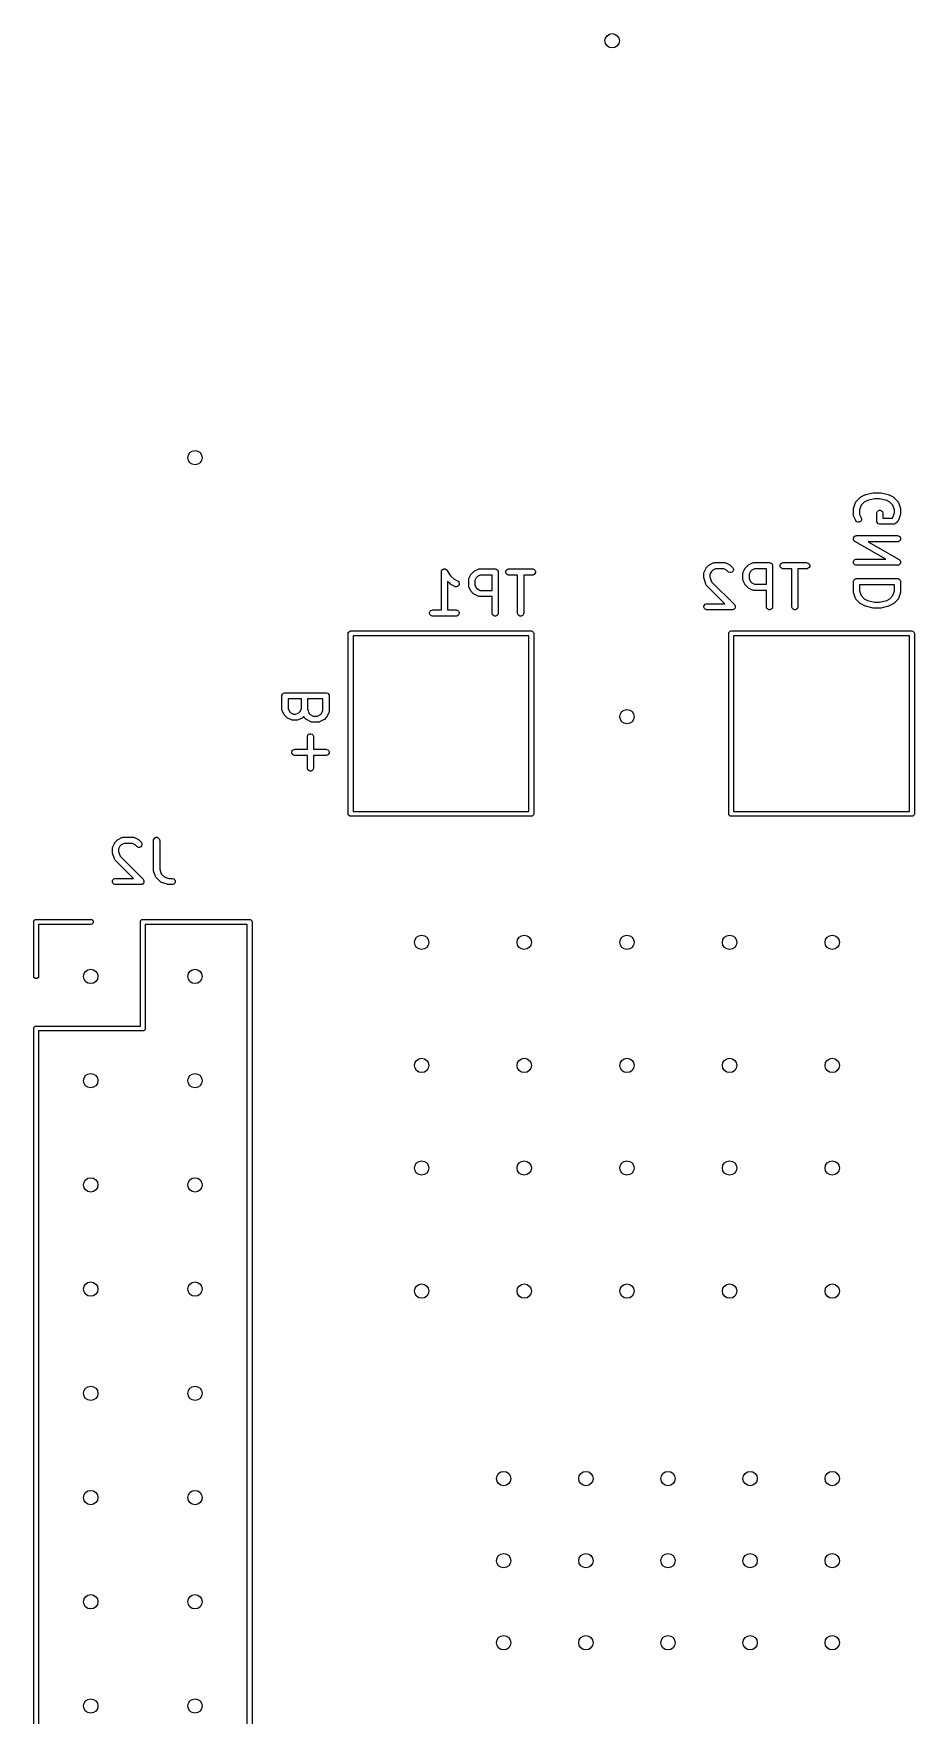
# Model space of a CAD drawing. Extents: x -0.97 to -0.09, y 0.08 to 3.3.
# Drawn here: x -0.935 to -0.091, y 1.682 to 3.295 of the extents above; entities that cross this region are included whole.
import ezdxf

# ---------------------------------------------------------------- set-up
doc = ezdxf.new("R2010")
doc.units = 0
doc.header["$MEASUREMENT"] = 0
doc.layers.add('BLACK', color=7, linetype='CONTINUOUS')

msp = doc.modelspace()

# ---------------------------------------------------------------- linework, layer by layer
at = {"layer": 'BLACK', "linetype": 'CONTINUOUS'}
for p, q in [((-0.1488, 2.8398), (-0.1469, 2.8454)), ((-0.1469, 2.8454), (-0.1467, 2.8459)), ((-0.1467, 2.8459), (-0.1466, 2.846)), ((-0.1466, 2.8461), (-0.1462, 2.8466)), ((-0.1466, 2.846), (-0.1466, 2.8461)), ((-0.1462, 2.8466), (-0.1425, 2.8503)), ((-0.1416, 2.8429), (-0.1431, 2.8384)), ((-0.1425, 2.8503), (-0.1422, 2.8505)), ((-0.1422, 2.8505), (-0.1421, 2.8506)), ((-0.1422, 2.8505), (-0.1422, 2.8505)), ((-0.1421, 2.8506), (-0.142, 2.8507)), ((-0.142, 2.8507), (-0.1417, 2.8509)), ((-0.142, 2.8507), (-0.142, 2.8507)), ((-0.1417, 2.8509), (-0.138, 2.8527)), ((-0.1386, 2.8458), (-0.1416, 2.8429)), ((-0.1356, 2.8473), (-0.1386, 2.8458)), ((-0.138, 2.8527), (-0.1379, 2.8527)), ((-0.1379, 2.8527), (-0.1379, 2.8528)), ((-0.1379, 2.8528), (-0.1377, 2.8528)), ((-0.1377, 2.8528), (-0.1374, 2.8529)), ((-0.1374, 2.8529), (-0.1373, 2.853)), ((-0.1374, 2.8529), (-0.1374, 2.8529)), ((-0.1373, 2.853), (-0.1299, 2.8548)), ((-0.1288, 2.849), (-0.1356, 2.8473)), ((-0.1299, 2.8548), (-0.1298, 2.8548)), ((-0.1298, 2.8548), (-0.1297, 2.8549)), ((-0.1297, 2.8549), (-0.1295, 2.8549)), ((-0.1295, 2.8549), (-0.1293, 2.8549)), ((-0.1293, 2.8549), (-0.1292, 2.8549)), ((-0.1292, 2.8549), (-0.1291, 2.8549)), ((-0.1291, 2.8549), (-0.1235, 2.8549)), ((-0.1239, 2.849), (-0.1288, 2.849)), ((-0.117, 2.8473), (-0.1239, 2.849)), ((-0.1235, 2.8549), (-0.1234, 2.8549)), ((-0.1234, 2.8549), (-0.1234, 2.8549)), ((-0.1234, 2.8549), (-0.1232, 2.8549)), ((-0.1232, 2.8549), (-0.1229, 2.8549)), ((-0.1229, 2.8549), (-0.1229, 2.8548)), ((-0.1229, 2.8548), (-0.1228, 2.8548)), ((-0.1228, 2.8548), (-0.1153, 2.853)), ((-0.114, 2.8458), (-0.117, 2.8473)), ((-0.1153, 2.853), (-0.1153, 2.8529)), ((-0.1153, 2.8529), (-0.1152, 2.8529)), ((-0.1152, 2.8529), (-0.115, 2.8528)), ((-0.115, 2.8528), (-0.1147, 2.8528)), ((-0.1147, 2.8528), (-0.1147, 2.8527)), ((-0.1147, 2.8527), (-0.1147, 2.8527)), ((-0.1147, 2.8527), (-0.1109, 2.8509)), ((-0.1111, 2.8429), (-0.114, 2.8458)), ((-0.1096, 2.8384), (-0.1111, 2.8429)), ((-0.1109, 2.8509), (-0.1107, 2.8507)), ((-0.1107, 2.8507), (-0.1106, 2.8507)), ((-0.1106, 2.8507), (-0.1105, 2.8506)), ((-0.1105, 2.8506), (-0.1105, 2.8505)), ((-0.1105, 2.8505), (-0.1104, 2.8505)), ((-0.1104, 2.8505), (-0.1102, 2.8503)), ((-0.1102, 2.8503), (-0.1064, 2.8466)), ((-0.1064, 2.8466), (-0.1061, 2.8461)), ((-0.1061, 2.8461), (-0.106, 2.846)), ((-0.106, 2.846), (-0.1059, 2.8459)), ((-0.1059, 2.8459), (-0.1057, 2.8454)), ((-0.1057, 2.8454), (-0.1038, 2.8398)), ((-0.149, 2.8388), (-0.1489, 2.8391)), ((-0.149, 2.8332), (-0.149, 2.8388)), ((-0.1489, 2.8326), (-0.149, 2.8332)), ((-0.1489, 2.8395), (-0.1488, 2.8398)), ((-0.1489, 2.8394), (-0.1489, 2.8395)), ((-0.1489, 2.8393), (-0.1489, 2.8394)), ((-0.1489, 2.8392), (-0.1489, 2.8393)), ((-0.1489, 2.8391), (-0.1489, 2.8392)), ((-0.1489, 2.8325), (-0.1489, 2.8326)), ((-0.1489, 2.8324), (-0.1489, 2.8325)), ((-0.1486, 2.8319), (-0.1489, 2.8324)), ((-0.1468, 2.8281), (-0.1486, 2.8319)), ((-0.1465, 2.8277), (-0.1468, 2.8281)), ((-0.1456, 2.8269), (-0.1465, 2.8277)), ((-0.1445, 2.8265), (-0.1456, 2.8269)), ((-0.1434, 2.8266), (-0.1445, 2.8265)), ((-0.1423, 2.8271), (-0.1434, 2.8266)), ((-0.1431, 2.8384), (-0.1431, 2.8339)), ((-0.1431, 2.8339), (-0.1415, 2.8308)), ((-0.1416, 2.828), (-0.1423, 2.8271)), ((-0.1412, 2.8291), (-0.1416, 2.828)), ((-0.1415, 2.8308), (-0.1413, 2.8302)), ((-0.1413, 2.8302), (-0.1412, 2.8291)), ((-0.1265, 2.8351), (-0.1264, 2.8357)), ((-0.1265, 2.8276), (-0.1265, 2.8351)), ((-0.1264, 2.827), (-0.1265, 2.8276)), ((-0.1264, 2.8357), (-0.126, 2.8367)), ((-0.126, 2.8259), (-0.1264, 2.827)), ((-0.1264, 2.827), (-0.1264, 2.827)), ((-0.126, 2.8367), (-0.1252, 2.8375)), ((-0.1252, 2.8251), (-0.126, 2.8259)), ((-0.1252, 2.8375), (-0.1241, 2.838)), ((-0.1241, 2.8247), (-0.1252, 2.8251)), ((-0.1241, 2.838), (-0.1229, 2.838)), ((-0.1235, 2.8246), (-0.1241, 2.8247)), ((-0.1104, 2.8246), (-0.1235, 2.8246)), ((-0.1229, 2.838), (-0.1219, 2.8375)), ((-0.1219, 2.8375), (-0.1211, 2.8367)), ((-0.1211, 2.8367), (-0.1206, 2.8357)), ((-0.1206, 2.8357), (-0.1206, 2.8351)), ((-0.1206, 2.8351), (-0.1206, 2.8305)), ((-0.1206, 2.8305), (-0.1116, 2.8305)), ((-0.1116, 2.8305), (-0.1111, 2.8311)), ((-0.1111, 2.8311), (-0.1096, 2.8356)), ((-0.1098, 2.8247), (-0.1104, 2.8246)), ((-0.1094, 2.8249), (-0.1098, 2.8247)), ((-0.1096, 2.8356), (-0.1096, 2.8384)), ((-0.1087, 2.8251), (-0.1094, 2.8249)), ((-0.1083, 2.8255), (-0.1087, 2.8251)), ((-0.1064, 2.8274), (-0.1083, 2.8255)), ((-0.1061, 2.8278), (-0.1064, 2.8274)), ((-0.106, 2.8279), (-0.1061, 2.8278)), ((-0.1059, 2.828), (-0.106, 2.8279)), ((-0.1057, 2.8285), (-0.1059, 2.828)), ((-0.1038, 2.8342), (-0.1057, 2.8285)), ((-0.1038, 2.8398), (-0.1038, 2.8395)), ((-0.1038, 2.8395), (-0.1037, 2.8394)), ((-0.1037, 2.8345), (-0.1038, 2.8344)), ((-0.1038, 2.8344), (-0.1038, 2.8342)), ((-0.1037, 2.8394), (-0.1037, 2.8393)), ((-0.1037, 2.8393), (-0.1037, 2.8392)), ((-0.1037, 2.8392), (-0.1037, 2.8391)), ((-0.1037, 2.8391), (-0.1037, 2.8388)), ((-0.1037, 2.8388), (-0.1037, 2.8351)), ((-0.1037, 2.8351), (-0.1037, 2.8348)), ((-0.1037, 2.8348), (-0.1037, 2.8347)), ((-0.1037, 2.8347), (-0.1037, 2.8346)), ((-0.1037, 2.8346), (-0.1037, 2.8345)), ((-0.149, 2.8105), (-0.1489, 2.8109)), ((-0.1489, 2.8103), (-0.149, 2.8105)), ((-0.1489, 2.8113), (-0.1488, 2.8115)), ((-0.1489, 2.8109), (-0.1489, 2.8113)), ((-0.1489, 2.8101), (-0.1489, 2.8103)), ((-0.1488, 2.8098), (-0.1489, 2.8101)), ((-0.1488, 2.8117), (-0.1486, 2.812)), ((-0.1488, 2.8115), (-0.1488, 2.8117)), ((-0.1486, 2.8094), (-0.1488, 2.8098)), ((-0.1486, 2.812), (-0.1485, 2.8124)), ((-0.1485, 2.8093), (-0.1486, 2.8094)), ((-0.1485, 2.8124), (-0.1483, 2.8125)), ((-0.1485, 2.8091), (-0.1485, 2.8093)), ((-0.1482, 2.8088), (-0.1485, 2.8091)), ((-0.1483, 2.8125), (-0.1482, 2.8127)), ((-0.1482, 2.8127), (-0.1479, 2.8129)), ((-0.1479, 2.8085), (-0.1482, 2.8088)), ((-0.1479, 2.8129), (-0.1476, 2.8132)), ((-0.1477, 2.8083), (-0.1479, 2.8085)), ((-0.1476, 2.8083), (-0.1477, 2.8083)), ((-0.1476, 2.8132), (-0.1475, 2.8132)), ((-0.1476, 2.8082), (-0.1476, 2.8083)), ((-0.1475, 2.8082), (-0.1476, 2.8082)), ((-0.1475, 2.8132), (-0.1473, 2.8134)), ((-0.1178, 2.7912), (-0.1475, 2.8082)), ((-0.1473, 2.8134), (-0.1469, 2.8135)), ((-0.1469, 2.8135), (-0.1466, 2.8136)), ((-0.1466, 2.8136), (-0.1463, 2.8136)), ((-0.1463, 2.8136), (-0.1462, 2.8137)), ((-0.1462, 2.8137), (-0.1462, 2.8137)), ((-0.1462, 2.8137), (-0.146, 2.8137)), ((-0.146, 2.8137), (-0.1066, 2.8137)), ((-0.1066, 2.8137), (-0.1061, 2.8136)), ((-0.1061, 2.8078), (-0.1066, 2.8078)), ((-0.1061, 2.8136), (-0.105, 2.8132)), ((-0.105, 2.8083), (-0.1061, 2.8078)), ((-0.105, 2.8132), (-0.1042, 2.8124)), ((-0.1042, 2.8091), (-0.105, 2.8083)), ((-0.1042, 2.8124), (-0.1037, 2.8113)), ((-0.1037, 2.8101), (-0.1042, 2.8091)), ((-0.1037, 2.8113), (-0.1037, 2.8101)), ((-0.1066, 2.8078), (-0.1349, 2.8078)), ((-0.1349, 2.8078), (-0.1052, 2.7908)), ((-0.5441, 2.7794), (-0.544, 2.7797)), ((-0.5441, 2.7788), (-0.5441, 2.7794)), ((-0.5441, 2.7424), (-0.5441, 2.7788)), ((-0.5441, 2.7788), (-0.5441, 2.7788)), ((-0.5441, 2.7788), (-0.5441, 2.7788)), ((-0.5441, 2.7788), (-0.5441, 2.7788)), ((-0.544, 2.7797), (-0.5439, 2.7799)), ((-0.5439, 2.7799), (-0.5438, 2.7802)), ((-0.5438, 2.7802), (-0.5437, 2.7804)), ((-0.5437, 2.7804), (-0.5434, 2.7807)), ((-0.5434, 2.7807), (-0.5433, 2.7809)), ((-0.5433, 2.7809), (-0.543, 2.7811)), ((-0.543, 2.7811), (-0.5428, 2.7813)), ((-0.5428, 2.7813), (-0.5426, 2.7814)), ((-0.5426, 2.7814), (-0.5423, 2.7815)), ((-0.5423, 2.7815), (-0.542, 2.7816)), ((-0.542, 2.7816), (-0.5418, 2.7817)), ((-0.5418, 2.7817), (-0.5415, 2.7817)), ((-0.5415, 2.7817), (-0.5412, 2.7818)), ((-0.5412, 2.7818), (-0.5409, 2.7817)), ((-0.5409, 2.7817), (-0.5406, 2.7817)), ((-0.5406, 2.7817), (-0.5403, 2.7816)), ((-0.5403, 2.7816), (-0.5401, 2.7815)), ((-0.5401, 2.7815), (-0.5398, 2.7814)), ((-0.5398, 2.7814), (-0.5396, 2.7813)), ((-0.5396, 2.7813), (-0.5393, 2.7811)), ((-0.5393, 2.7811), (-0.5391, 2.7809)), ((-0.5391, 2.7809), (-0.5387, 2.7805)), ((-0.5387, 2.7805), (-0.5387, 2.7804)), ((-0.5387, 2.7804), (-0.5387, 2.7804)), ((-0.5387, 2.7804), (-0.5387, 2.7804)), ((-0.5387, 2.7804), (-0.5352, 2.7751)), ((-0.5176, 2.7726), (-0.5157, 2.7764)), ((-0.5157, 2.7764), (-0.5156, 2.7766)), ((-0.5156, 2.7766), (-0.5155, 2.7767)), ((-0.5155, 2.7768), (-0.5154, 2.7769)), ((-0.5155, 2.7767), (-0.5155, 2.7768)), ((-0.5154, 2.7769), (-0.5153, 2.7769)), ((-0.5153, 2.7769), (-0.5152, 2.7771)), ((-0.5152, 2.7771), (-0.5133, 2.779)), ((-0.5133, 2.779), (-0.5131, 2.7792)), ((-0.5131, 2.7792), (-0.513, 2.7793)), ((-0.513, 2.7793), (-0.5129, 2.7793)), ((-0.5129, 2.7793), (-0.5128, 2.7794)), ((-0.5128, 2.7794), (-0.5125, 2.7796)), ((-0.5128, 2.7794), (-0.5128, 2.7794)), ((-0.5125, 2.7796), (-0.5088, 2.7815)), ((-0.5068, 2.7759), (-0.5094, 2.7745)), ((-0.5088, 2.7815), (-0.5082, 2.7817)), ((-0.5082, 2.7817), (-0.5081, 2.7817)), ((-0.5081, 2.7817), (-0.508, 2.7817)), ((-0.508, 2.7817), (-0.5074, 2.7818)), ((-0.5074, 2.7818), (-0.4925, 2.7818)), ((-0.4954, 2.7759), (-0.5068, 2.7759)), ((-0.4954, 2.7611), (-0.4954, 2.7759)), ((-0.4925, 2.7818), (-0.4919, 2.7817)), ((-0.4919, 2.7817), (-0.4908, 2.7813)), ((-0.4908, 2.7813), (-0.49, 2.7804)), ((-0.49, 2.7804), (-0.4896, 2.7794)), ((-0.4896, 2.7794), (-0.4895, 2.7788)), ((-0.4895, 2.7788), (-0.4895, 2.7394)), ((-0.4822, 2.7794), (-0.4818, 2.7804)), ((-0.4822, 2.7782), (-0.4822, 2.7794)), ((-0.4818, 2.7772), (-0.4822, 2.7782)), ((-0.4818, 2.7804), (-0.481, 2.7813)), ((-0.481, 2.7764), (-0.4818, 2.7772)), ((-0.481, 2.7813), (-0.4799, 2.7817)), ((-0.4799, 2.7759), (-0.481, 2.7764)), ((-0.4799, 2.7817), (-0.4793, 2.7818)), ((-0.4793, 2.7759), (-0.4799, 2.7759)), ((-0.4793, 2.7818), (-0.4568, 2.7818)), ((-0.471, 2.7759), (-0.4793, 2.7759)), ((-0.471, 2.7394), (-0.471, 2.7759)), ((-0.4568, 2.7759), (-0.4651, 2.7759)), ((-0.4651, 2.7759), (-0.4651, 2.7394)), ((-0.4568, 2.7818), (-0.4563, 2.7817)), ((-0.4563, 2.7759), (-0.4568, 2.7759)), ((-0.4563, 2.7817), (-0.4552, 2.7813)), ((-0.4552, 2.7764), (-0.4563, 2.7759)), ((-0.4552, 2.7813), (-0.4544, 2.7804)), ((-0.4544, 2.7772), (-0.4552, 2.7764)), ((-0.4544, 2.7804), (-0.4539, 2.7794)), ((-0.4539, 2.7782), (-0.4544, 2.7772)), ((-0.4539, 2.7794), (-0.4539, 2.7782)), ((-0.2924, 2.7773), (-0.2923, 2.7779)), ((-0.2924, 2.7736), (-0.2924, 2.7773)), ((-0.2923, 2.7781), (-0.2921, 2.7786)), ((-0.2923, 2.778), (-0.2923, 2.7781)), ((-0.2923, 2.7779), (-0.2923, 2.778)), ((-0.2921, 2.7786), (-0.2902, 2.7824)), ((-0.2902, 2.7824), (-0.2901, 2.7826)), ((-0.2901, 2.7826), (-0.29, 2.7827)), ((-0.29, 2.7828), (-0.2899, 2.7829)), ((-0.29, 2.7827), (-0.29, 2.7828)), ((-0.2899, 2.7829), (-0.2898, 2.7829)), ((-0.2898, 2.7829), (-0.2897, 2.7831)), ((-0.2897, 2.7831), (-0.2878, 2.785)), ((-0.2878, 2.785), (-0.2876, 2.7852)), ((-0.2876, 2.7852), (-0.2875, 2.7853)), ((-0.2875, 2.7853), (-0.2874, 2.7853)), ((-0.2874, 2.7853), (-0.2873, 2.7854)), ((-0.2873, 2.7854), (-0.287, 2.7856)), ((-0.2873, 2.7854), (-0.2873, 2.7854)), ((-0.287, 2.7856), (-0.2833, 2.7875)), ((-0.2851, 2.7793), (-0.2865, 2.7766)), ((-0.2865, 2.7766), (-0.2865, 2.774)), ((-0.2839, 2.7805), (-0.2851, 2.7793)), ((-0.2812, 2.7819), (-0.2839, 2.7805)), ((-0.2833, 2.7875), (-0.2827, 2.7877)), ((-0.2827, 2.7877), (-0.2826, 2.7877)), ((-0.2826, 2.7877), (-0.2825, 2.7877)), ((-0.2825, 2.7877), (-0.2819, 2.7878)), ((-0.2819, 2.7878), (-0.2726, 2.7878)), ((-0.2733, 2.7819), (-0.2812, 2.7819)), ((-0.2706, 2.7805), (-0.2733, 2.7819)), ((-0.2726, 2.7878), (-0.272, 2.7877)), ((-0.272, 2.7877), (-0.2719, 2.7877)), ((-0.2719, 2.7877), (-0.2718, 2.7877)), ((-0.2718, 2.7877), (-0.2713, 2.7875)), ((-0.2713, 2.7875), (-0.2675, 2.7856)), ((-0.269, 2.779), (-0.2706, 2.7805)), ((-0.2686, 2.7786), (-0.269, 2.779)), ((-0.2675, 2.7782), (-0.2686, 2.7786)), ((-0.2675, 2.7856), (-0.2673, 2.7854)), ((-0.2664, 2.7782), (-0.2675, 2.7782)), ((-0.2673, 2.7854), (-0.2672, 2.7854)), ((-0.2672, 2.7854), (-0.2671, 2.7853)), ((-0.2671, 2.7853), (-0.267, 2.7853)), ((-0.267, 2.7853), (-0.267, 2.7852)), ((-0.267, 2.7852), (-0.2667, 2.785)), ((-0.2667, 2.785), (-0.2649, 2.7831)), ((-0.2653, 2.7786), (-0.2664, 2.7782)), ((-0.2645, 2.7794), (-0.2653, 2.7786)), ((-0.2649, 2.7831), (-0.2645, 2.7827)), ((-0.2645, 2.7827), (-0.2641, 2.7816)), ((-0.2641, 2.7805), (-0.2645, 2.7794)), ((-0.2641, 2.7816), (-0.2641, 2.7805)), ((-0.2549, 2.7773), (-0.2548, 2.7779)), ((-0.2549, 2.7717), (-0.2549, 2.7773)), ((-0.2548, 2.7781), (-0.2546, 2.7786)), ((-0.2548, 2.778), (-0.2548, 2.7781)), ((-0.2548, 2.7779), (-0.2548, 2.778)), ((-0.2546, 2.7786), (-0.2527, 2.7824)), ((-0.2527, 2.7824), (-0.2526, 2.7826)), ((-0.2526, 2.7826), (-0.2525, 2.7827)), ((-0.2525, 2.7828), (-0.2524, 2.7829)), ((-0.2525, 2.7827), (-0.2525, 2.7828)), ((-0.2524, 2.7829), (-0.2523, 2.7829)), ((-0.2523, 2.7829), (-0.2522, 2.7831)), ((-0.2522, 2.7831), (-0.2503, 2.785)), ((-0.2503, 2.785), (-0.2501, 2.7852)), ((-0.2501, 2.7852), (-0.25, 2.7853)), ((-0.25, 2.7853), (-0.2499, 2.7853)), ((-0.2499, 2.7853), (-0.2498, 2.7854)), ((-0.2498, 2.7854), (-0.2495, 2.7856)), ((-0.2498, 2.7854), (-0.2498, 2.7854)), ((-0.2495, 2.7856), (-0.2458, 2.7875)), ((-0.2476, 2.7793), (-0.249, 2.7766)), ((-0.249, 2.7766), (-0.249, 2.7724)), ((-0.2464, 2.7805), (-0.2476, 2.7793)), ((-0.2438, 2.7819), (-0.2464, 2.7805)), ((-0.2458, 2.7875), (-0.2452, 2.7877)), ((-0.2452, 2.7877), (-0.2451, 2.7877)), ((-0.2451, 2.7877), (-0.245, 2.7877)), ((-0.245, 2.7877), (-0.2444, 2.7878)), ((-0.2444, 2.7878), (-0.2295, 2.7878)), ((-0.2324, 2.7819), (-0.2438, 2.7819)), ((-0.2324, 2.7671), (-0.2324, 2.7819)), ((-0.2295, 2.7878), (-0.2289, 2.7877)), ((-0.2289, 2.7877), (-0.2278, 2.7873)), ((-0.2278, 2.7873), (-0.227, 2.7865)), ((-0.227, 2.7865), (-0.2266, 2.7854)), ((-0.2266, 2.7854), (-0.2265, 2.7848)), ((-0.2265, 2.7848), (-0.2265, 2.7454)), ((-0.2192, 2.7854), (-0.2188, 2.7865)), ((-0.2192, 2.7842), (-0.2192, 2.7854)), ((-0.2188, 2.7832), (-0.2192, 2.7842)), ((-0.2188, 2.7865), (-0.218, 2.7873)), ((-0.218, 2.7824), (-0.2188, 2.7832)), ((-0.218, 2.7873), (-0.2169, 2.7877)), ((-0.2169, 2.7819), (-0.218, 2.7824)), ((-0.2169, 2.7877), (-0.2163, 2.7878)), ((-0.2163, 2.7819), (-0.2169, 2.7819)), ((-0.2163, 2.7878), (-0.1938, 2.7878)), ((-0.208, 2.7819), (-0.2163, 2.7819)), ((-0.208, 2.7454), (-0.208, 2.7819)), ((-0.1938, 2.7819), (-0.2021, 2.7819)), ((-0.2021, 2.7819), (-0.2021, 2.7454)), ((-0.1938, 2.7878), (-0.1933, 2.7877)), ((-0.1933, 2.7819), (-0.1938, 2.7819)), ((-0.1933, 2.7877), (-0.1922, 2.7873)), ((-0.1922, 2.7824), (-0.1933, 2.7819)), ((-0.1922, 2.7873), (-0.1914, 2.7865)), ((-0.1914, 2.7832), (-0.1922, 2.7824)), ((-0.1914, 2.7865), (-0.1909, 2.7854)), ((-0.1909, 2.7842), (-0.1914, 2.7832)), ((-0.1909, 2.7854), (-0.1909, 2.7842)), ((-0.1489, 2.7888), (-0.1485, 2.7899)), ((-0.1489, 2.7876), (-0.1489, 2.7888)), ((-0.1485, 2.7866), (-0.1489, 2.7876)), ((-0.1485, 2.7899), (-0.1476, 2.7907)), ((-0.1476, 2.7858), (-0.1485, 2.7866)), ((-0.1476, 2.7907), (-0.1466, 2.7911)), ((-0.1466, 2.7853), (-0.1476, 2.7858)), ((-0.1466, 2.7911), (-0.146, 2.7912)), ((-0.146, 2.7853), (-0.1466, 2.7853)), ((-0.146, 2.7912), (-0.1178, 2.7912)), ((-0.1066, 2.7853), (-0.146, 2.7853)), ((-0.1065, 2.7853), (-0.1066, 2.7853)), ((-0.1064, 2.7853), (-0.1065, 2.7853)), ((-0.1061, 2.7853), (-0.1064, 2.7853)), ((-0.1064, 2.7853), (-0.1064, 2.7853)), ((-0.1057, 2.7855), (-0.1061, 2.7853)), ((-0.1053, 2.7856), (-0.1057, 2.7855)), ((-0.1052, 2.7857), (-0.1053, 2.7856)), ((-0.1052, 2.7908), (-0.1051, 2.7907)), ((-0.105, 2.7858), (-0.1052, 2.7857)), ((-0.1051, 2.7907), (-0.105, 2.7907)), ((-0.105, 2.7907), (-0.1049, 2.7906)), ((-0.1047, 2.786), (-0.105, 2.7858)), ((-0.1049, 2.7906), (-0.1047, 2.7904)), ((-0.1047, 2.7904), (-0.1045, 2.7901)), ((-0.1044, 2.7863), (-0.1047, 2.786)), ((-0.1045, 2.7901), (-0.1042, 2.7899)), ((-0.1043, 2.7864), (-0.1044, 2.7863)), ((-0.1042, 2.7866), (-0.1043, 2.7864)), ((-0.1042, 2.7899), (-0.1041, 2.7897)), ((-0.104, 2.7869), (-0.1042, 2.7866)), ((-0.1041, 2.7897), (-0.104, 2.7895)), ((-0.104, 2.7895), (-0.1039, 2.7892)), ((-0.1038, 2.7873), (-0.104, 2.7869)), ((-0.1039, 2.7892), (-0.1037, 2.7888)), ((-0.1037, 2.7876), (-0.1038, 2.7875)), ((-0.1038, 2.7875), (-0.1038, 2.7873)), ((-0.1037, 2.7888), (-0.1037, 2.7886)), ((-0.1037, 2.7886), (-0.1037, 2.7884)), ((-0.1037, 2.7884), (-0.1037, 2.788)), ((-0.1037, 2.788), (-0.1037, 2.7876)), ((-0.5358, 2.7673), (-0.5382, 2.7698)), ((-0.5382, 2.7698), (-0.5382, 2.7424)), ((-0.5356, 2.7672), (-0.5358, 2.7673)), ((-0.5355, 2.7671), (-0.5356, 2.7672)), ((-0.5354, 2.767), (-0.5355, 2.7671)), ((-0.5353, 2.767), (-0.5354, 2.767)), ((-0.535, 2.7668), (-0.5353, 2.767)), ((-0.5353, 2.767), (-0.5353, 2.767)), ((-0.5352, 2.7751), (-0.5319, 2.7719)), ((-0.5313, 2.7649), (-0.535, 2.7668)), ((-0.5319, 2.7719), (-0.5286, 2.7702)), ((-0.5307, 2.7647), (-0.5313, 2.7649)), ((-0.5296, 2.7646), (-0.5307, 2.7647)), ((-0.5285, 2.765), (-0.5296, 2.7646)), ((-0.5286, 2.7702), (-0.5281, 2.7699)), ((-0.5276, 2.7658), (-0.5285, 2.765)), ((-0.5281, 2.7699), (-0.5274, 2.769)), ((-0.5271, 2.7668), (-0.5276, 2.7658)), ((-0.5274, 2.769), (-0.527, 2.7679)), ((-0.527, 2.7679), (-0.5271, 2.7668)), ((-0.5179, 2.7713), (-0.5178, 2.7719)), ((-0.5179, 2.7657), (-0.5179, 2.7713)), ((-0.5178, 2.7651), (-0.5179, 2.7657)), ((-0.5178, 2.7721), (-0.5176, 2.7726)), ((-0.5178, 2.772), (-0.5178, 2.7721)), ((-0.5178, 2.7719), (-0.5178, 2.772)), ((-0.5178, 2.765), (-0.5178, 2.7651)), ((-0.5178, 2.7649), (-0.5178, 2.765)), ((-0.5176, 2.7644), (-0.5178, 2.7649)), ((-0.5157, 2.7606), (-0.5176, 2.7644)), ((-0.5156, 2.7604), (-0.5157, 2.7606)), ((-0.5155, 2.7603), (-0.5156, 2.7604)), ((-0.5155, 2.7602), (-0.5155, 2.7603)), ((-0.5154, 2.7601), (-0.5155, 2.7602)), ((-0.5153, 2.7601), (-0.5154, 2.7601)), ((-0.5152, 2.7598), (-0.5153, 2.7601)), ((-0.5133, 2.758), (-0.5152, 2.7598)), ((-0.5106, 2.7733), (-0.512, 2.7706)), ((-0.512, 2.7706), (-0.512, 2.7664)), ((-0.512, 2.7664), (-0.5106, 2.7637)), ((-0.5094, 2.7745), (-0.5106, 2.7733)), ((-0.5106, 2.7637), (-0.5094, 2.7625)), ((-0.5094, 2.7625), (-0.5068, 2.7611)), ((-0.5068, 2.7611), (-0.4954, 2.7611)), ((-0.2924, 2.7733), (-0.2924, 2.7736)), ((-0.2924, 2.7732), (-0.2924, 2.7733)), ((-0.2923, 2.7731), (-0.2924, 2.7732)), ((-0.2923, 2.773), (-0.2923, 2.7731)), ((-0.2923, 2.7729), (-0.2923, 2.773)), ((-0.2922, 2.7726), (-0.2923, 2.7729)), ((-0.2904, 2.767), (-0.2922, 2.7726)), ((-0.2901, 2.7665), (-0.2904, 2.767)), ((-0.2901, 2.7664), (-0.2901, 2.7665)), ((-0.29, 2.7663), (-0.2901, 2.7664)), ((-0.2897, 2.7658), (-0.29, 2.7663)), ((-0.2722, 2.7484), (-0.2897, 2.7658)), ((-0.2865, 2.774), (-0.285, 2.7695)), ((-0.285, 2.7695), (-0.263, 2.7475)), ((-0.2548, 2.7711), (-0.2549, 2.7717)), ((-0.2548, 2.771), (-0.2548, 2.7711)), ((-0.2548, 2.7709), (-0.2548, 2.771)), ((-0.2546, 2.7704), (-0.2548, 2.7709)), ((-0.2527, 2.7666), (-0.2546, 2.7704)), ((-0.2526, 2.7664), (-0.2527, 2.7666)), ((-0.2525, 2.7663), (-0.2526, 2.7664)), ((-0.2525, 2.7662), (-0.2525, 2.7663)), ((-0.2524, 2.7661), (-0.2525, 2.7662)), ((-0.2523, 2.7661), (-0.2524, 2.7661)), ((-0.2522, 2.7658), (-0.2523, 2.7661)), ((-0.2503, 2.764), (-0.2522, 2.7658)), ((-0.2501, 2.7638), (-0.2503, 2.764)), ((-0.25, 2.7637), (-0.2501, 2.7638)), ((-0.2499, 2.7637), (-0.25, 2.7637)), ((-0.2498, 2.7636), (-0.2499, 2.7637)), ((-0.2495, 2.7634), (-0.2498, 2.7636)), ((-0.2498, 2.7636), (-0.2498, 2.7636)), ((-0.2458, 2.7615), (-0.2495, 2.7634)), ((-0.249, 2.7724), (-0.2476, 2.7697)), ((-0.2476, 2.7697), (-0.2464, 2.7685)), ((-0.2464, 2.7685), (-0.2438, 2.7671)), ((-0.2452, 2.7613), (-0.2458, 2.7615)), ((-0.2451, 2.7613), (-0.2452, 2.7613)), ((-0.245, 2.7613), (-0.2451, 2.7613)), ((-0.2444, 2.7612), (-0.245, 2.7613)), ((-0.2324, 2.7612), (-0.2444, 2.7612)), ((-0.2438, 2.7671), (-0.2324, 2.7671)), ((-0.2324, 2.7454), (-0.2324, 2.7612)), ((-0.149, 2.7695), (-0.1489, 2.77)), ((-0.149, 2.7601), (-0.149, 2.7695)), ((-0.1489, 2.7598), (-0.149, 2.7601)), ((-0.1489, 2.77), (-0.1485, 2.7711)), ((-0.1489, 2.7597), (-0.1489, 2.7598)), ((-0.1489, 2.7596), (-0.1489, 2.7597)), ((-0.1489, 2.7595), (-0.1489, 2.7596)), ((-0.1488, 2.7592), (-0.1489, 2.7595)), ((-0.1489, 2.7595), (-0.1489, 2.7595)), ((-0.1485, 2.7711), (-0.1476, 2.7719)), ((-0.1476, 2.7719), (-0.1466, 2.7724)), ((-0.1466, 2.7724), (-0.146, 2.7724)), ((-0.146, 2.7724), (-0.1066, 2.7724)), ((-0.1096, 2.7665), (-0.1431, 2.7665)), ((-0.1431, 2.7665), (-0.1431, 2.7606)), ((-0.1431, 2.7606), (-0.1416, 2.7561)), ((-0.1111, 2.7561), (-0.1096, 2.7606)), ((-0.1096, 2.7606), (-0.1096, 2.7665)), ((-0.1066, 2.7724), (-0.1061, 2.7724)), ((-0.1061, 2.7724), (-0.105, 2.7719)), ((-0.105, 2.7719), (-0.1042, 2.7711)), ((-0.1042, 2.7711), (-0.1037, 2.77)), ((-0.1037, 2.7595), (-0.1038, 2.7595)), ((-0.1038, 2.7595), (-0.1038, 2.7592)), ((-0.1037, 2.77), (-0.1037, 2.7695)), ((-0.1037, 2.7695), (-0.1037, 2.7601)), ((-0.1037, 2.7601), (-0.1037, 2.7598)), ((-0.1037, 2.7598), (-0.1037, 2.7597)), ((-0.1037, 2.7597), (-0.1037, 2.7596)), ((-0.1037, 2.7596), (-0.1037, 2.7595)), ((-0.5131, 2.7578), (-0.5133, 2.758)), ((-0.513, 2.7577), (-0.5131, 2.7578)), ((-0.5129, 2.7577), (-0.513, 2.7577)), ((-0.5128, 2.7576), (-0.5129, 2.7577)), ((-0.5125, 2.7574), (-0.5128, 2.7576)), ((-0.5128, 2.7576), (-0.5128, 2.7576)), ((-0.5088, 2.7555), (-0.5125, 2.7574)), ((-0.5082, 2.7553), (-0.5088, 2.7555)), ((-0.5081, 2.7553), (-0.5082, 2.7553)), ((-0.508, 2.7553), (-0.5081, 2.7553)), ((-0.5074, 2.7552), (-0.508, 2.7553)), ((-0.4954, 2.7552), (-0.5074, 2.7552)), ((-0.4954, 2.7394), (-0.4954, 2.7552)), ((-0.2923, 2.746), (-0.2919, 2.7471)), ((-0.2923, 2.7449), (-0.2923, 2.746)), ((-0.2919, 2.7438), (-0.2923, 2.7449)), ((-0.2919, 2.7471), (-0.2911, 2.7479)), ((-0.2911, 2.743), (-0.2919, 2.7438)), ((-0.2911, 2.7479), (-0.29, 2.7483)), ((-0.29, 2.7483), (-0.2894, 2.7484)), ((-0.2894, 2.7484), (-0.2722, 2.7484)), ((-0.2626, 2.7438), (-0.2634, 2.743)), ((-0.263, 2.7475), (-0.2626, 2.7471)), ((-0.2626, 2.7471), (-0.2622, 2.746)), ((-0.2622, 2.7449), (-0.2626, 2.7438)), ((-0.2622, 2.746), (-0.2622, 2.7449)), ((-0.2323, 2.7449), (-0.2324, 2.7454)), ((-0.2319, 2.7438), (-0.2323, 2.7449)), ((-0.2311, 2.743), (-0.2319, 2.7438)), ((-0.227, 2.7438), (-0.2278, 2.743)), ((-0.2266, 2.7449), (-0.227, 2.7438)), ((-0.2265, 2.7454), (-0.2266, 2.7449)), ((-0.208, 2.7449), (-0.208, 2.7454)), ((-0.2075, 2.7438), (-0.208, 2.7449)), ((-0.2067, 2.743), (-0.2075, 2.7438)), ((-0.2026, 2.7438), (-0.2034, 2.743)), ((-0.2022, 2.7449), (-0.2026, 2.7438)), ((-0.2021, 2.7454), (-0.2022, 2.7449)), ((-0.1469, 2.7535), (-0.1488, 2.7592)), ((-0.1467, 2.753), (-0.1469, 2.7535)), ((-0.1466, 2.7529), (-0.1467, 2.753)), ((-0.1466, 2.7528), (-0.1466, 2.7529)), ((-0.1462, 2.7524), (-0.1466, 2.7528)), ((-0.1425, 2.7486), (-0.1462, 2.7524)), ((-0.1422, 2.7485), (-0.1425, 2.7486)), ((-0.1422, 2.7484), (-0.1422, 2.7485)), ((-0.1421, 2.7483), (-0.1422, 2.7484)), ((-0.142, 2.7483), (-0.1421, 2.7483)), ((-0.142, 2.7482), (-0.142, 2.7483)), ((-0.1417, 2.7481), (-0.142, 2.7482)), ((-0.138, 2.7462), (-0.1417, 2.7481)), ((-0.1416, 2.7561), (-0.1386, 2.7532)), ((-0.1386, 2.7532), (-0.1356, 2.7516)), ((-0.1379, 2.7462), (-0.138, 2.7462)), ((-0.1377, 2.7461), (-0.1379, 2.7462)), ((-0.1379, 2.7462), (-0.1379, 2.7462)), ((-0.1374, 2.746), (-0.1377, 2.7461)), ((-0.1373, 2.746), (-0.1374, 2.746)), ((-0.1374, 2.746), (-0.1374, 2.746)), ((-0.1299, 2.7441), (-0.1373, 2.746)), ((-0.1356, 2.7516), (-0.1288, 2.7499)), ((-0.1298, 2.7441), (-0.1299, 2.7441)), ((-0.1297, 2.7441), (-0.1298, 2.7441)), ((-0.1295, 2.7441), (-0.1297, 2.7441)), ((-0.1293, 2.744), (-0.1295, 2.7441)), ((-0.1292, 2.744), (-0.1293, 2.744)), ((-0.1291, 2.744), (-0.1292, 2.744)), ((-0.1235, 2.744), (-0.1291, 2.744)), ((-0.1288, 2.7499), (-0.1239, 2.7499)), ((-0.1239, 2.7499), (-0.117, 2.7516)), ((-0.1234, 2.744), (-0.1235, 2.744)), ((-0.1232, 2.7441), (-0.1234, 2.744)), ((-0.1234, 2.744), (-0.1234, 2.744)), ((-0.1229, 2.7441), (-0.1232, 2.7441)), ((-0.1228, 2.7441), (-0.1229, 2.7441)), ((-0.1229, 2.7441), (-0.1229, 2.7441)), ((-0.1153, 2.746), (-0.1228, 2.7441)), ((-0.117, 2.7516), (-0.114, 2.7532)), ((-0.1152, 2.746), (-0.1153, 2.746)), ((-0.1153, 2.746), (-0.1153, 2.746)), ((-0.115, 2.7461), (-0.1152, 2.746)), ((-0.1147, 2.7462), (-0.115, 2.7461)), ((-0.1109, 2.7481), (-0.1147, 2.7462)), ((-0.1147, 2.7462), (-0.1147, 2.7462)), ((-0.1147, 2.7462), (-0.1147, 2.7462)), ((-0.114, 2.7532), (-0.1111, 2.7561)), ((-0.1107, 2.7482), (-0.1109, 2.7481)), ((-0.1106, 2.7483), (-0.1107, 2.7482)), ((-0.1105, 2.7483), (-0.1106, 2.7483)), ((-0.1104, 2.7485), (-0.1105, 2.7484)), ((-0.1105, 2.7484), (-0.1105, 2.7483)), ((-0.1102, 2.7486), (-0.1104, 2.7485)), ((-0.1064, 2.7524), (-0.1102, 2.7486)), ((-0.1061, 2.7528), (-0.1064, 2.7524)), ((-0.106, 2.7529), (-0.1061, 2.7528)), ((-0.1059, 2.753), (-0.106, 2.7529)), ((-0.1057, 2.7535), (-0.1059, 2.753)), ((-0.1038, 2.7592), (-0.1057, 2.7535)), ((-0.5553, 2.74), (-0.5549, 2.7411)), ((-0.5553, 2.7389), (-0.5553, 2.74)), ((-0.5549, 2.7378), (-0.5553, 2.7389)), ((-0.5549, 2.7411), (-0.5541, 2.7419)), ((-0.5541, 2.737), (-0.5549, 2.7378)), ((-0.5541, 2.7419), (-0.553, 2.7423)), ((-0.553, 2.7365), (-0.5541, 2.737)), ((-0.553, 2.7423), (-0.5524, 2.7424)), ((-0.5524, 2.7365), (-0.553, 2.7365)), ((-0.5524, 2.7424), (-0.5441, 2.7424)), ((-0.5299, 2.7365), (-0.5524, 2.7365)), ((-0.5382, 2.7424), (-0.5299, 2.7424)), ((-0.5299, 2.7424), (-0.5294, 2.7423)), ((-0.5294, 2.7365), (-0.5299, 2.7365)), ((-0.5294, 2.7423), (-0.5283, 2.7419)), ((-0.5283, 2.737), (-0.5294, 2.7365)), ((-0.5283, 2.7419), (-0.5275, 2.7411)), ((-0.5275, 2.7378), (-0.5283, 2.737)), ((-0.5275, 2.7411), (-0.5271, 2.74)), ((-0.5271, 2.7389), (-0.5275, 2.7378)), ((-0.5271, 2.74), (-0.5271, 2.7389)), ((-0.4953, 2.7389), (-0.4954, 2.7394)), ((-0.4949, 2.7378), (-0.4953, 2.7389)), ((-0.4941, 2.737), (-0.4949, 2.7378)), ((-0.493, 2.7365), (-0.4941, 2.737)), ((-0.4919, 2.7365), (-0.493, 2.7365)), ((-0.4908, 2.737), (-0.4919, 2.7365)), ((-0.49, 2.7378), (-0.4908, 2.737)), ((-0.4896, 2.7389), (-0.49, 2.7378)), ((-0.4895, 2.7394), (-0.4896, 2.7389)), ((-0.471, 2.7389), (-0.471, 2.7394)), ((-0.4705, 2.7378), (-0.471, 2.7389)), ((-0.4697, 2.737), (-0.4705, 2.7378)), ((-0.4687, 2.7365), (-0.4697, 2.737)), ((-0.4675, 2.7365), (-0.4687, 2.7365)), ((-0.4664, 2.737), (-0.4675, 2.7365)), ((-0.4656, 2.7378), (-0.4664, 2.737)), ((-0.4652, 2.7389), (-0.4656, 2.7378)), ((-0.4651, 2.7394), (-0.4652, 2.7389)), ((-0.29, 2.7425), (-0.2911, 2.743)), ((-0.2894, 2.7425), (-0.29, 2.7425)), ((-0.2651, 2.7425), (-0.2894, 2.7425)), ((-0.2645, 2.7425), (-0.2651, 2.7425)), ((-0.2642, 2.7427), (-0.2645, 2.7425)), ((-0.2634, 2.743), (-0.2642, 2.7427)), ((-0.23, 2.7425), (-0.2311, 2.743)), ((-0.2289, 2.7425), (-0.23, 2.7425)), ((-0.2278, 2.743), (-0.2289, 2.7425)), ((-0.2057, 2.7425), (-0.2067, 2.743)), ((-0.2045, 2.7425), (-0.2057, 2.7425)), ((-0.2034, 2.743), (-0.2045, 2.7425)), ((-0.6335, 2.72), (-0.6333, 2.7209)), ((-0.6335, 2.5467), (-0.6335, 2.72)), ((-0.6333, 2.7209), (-0.632, 2.7221)), ((-0.632, 2.7221), (-0.6311, 2.7223)), ((-0.6311, 2.7223), (-0.4579, 2.7223)), ((-0.6288, 2.7176), (-0.6288, 2.5491)), ((-0.4603, 2.7176), (-0.6288, 2.7176)), ((-0.4603, 2.5491), (-0.4603, 2.7176)), ((-0.4579, 2.7223), (-0.457, 2.7221)), ((-0.457, 2.7221), (-0.4557, 2.7209)), ((-0.4557, 2.7209), (-0.4555, 2.72)), ((-0.4555, 2.72), (-0.4555, 2.5467)), ((-0.2685, 2.72), (-0.2683, 2.7209)), ((-0.2685, 2.5467), (-0.2685, 2.72)), ((-0.2683, 2.7209), (-0.267, 2.7221)), ((-0.267, 2.7221), (-0.2661, 2.7223)), ((-0.2661, 2.7223), (-0.0929, 2.7223)), ((-0.2638, 2.7176), (-0.2638, 2.5491)), ((-0.0953, 2.7176), (-0.2638, 2.7176)), ((-0.0953, 2.5491), (-0.0953, 2.7176)), ((-0.0929, 2.7223), (-0.092, 2.7221)), ((-0.092, 2.7221), (-0.0907, 2.7209)), ((-0.0907, 2.7209), (-0.0905, 2.72)), ((-0.0905, 2.72), (-0.0905, 2.5467)), ((-0.6956, 2.6625), (-0.6946, 2.663)), ((-0.6946, 2.663), (-0.694, 2.663)), ((-0.694, 2.663), (-0.6546, 2.663)), ((-0.6546, 2.663), (-0.6541, 2.663)), ((-0.6541, 2.663), (-0.653, 2.6625)), ((-0.697, 2.6601), (-0.6969, 2.6607)), ((-0.697, 2.647), (-0.697, 2.6601)), ((-0.6969, 2.6464), (-0.697, 2.647)), ((-0.6969, 2.6607), (-0.6965, 2.6617)), ((-0.6965, 2.6617), (-0.6956, 2.6625)), ((-0.6782, 2.6571), (-0.6911, 2.6571)), ((-0.6911, 2.6571), (-0.6911, 2.6477)), ((-0.6911, 2.6477), (-0.6897, 2.645)), ((-0.6796, 2.645), (-0.6782, 2.6477)), ((-0.6782, 2.6477), (-0.6782, 2.6571)), ((-0.6576, 2.6571), (-0.6723, 2.6571)), ((-0.6723, 2.6571), (-0.6723, 2.6474)), ((-0.6723, 2.6474), (-0.6708, 2.6429)), ((-0.6576, 2.6458), (-0.6576, 2.6571)), ((-0.653, 2.6625), (-0.6522, 2.6617)), ((-0.6522, 2.6617), (-0.6517, 2.6607)), ((-0.6517, 2.6607), (-0.6517, 2.6601)), ((-0.6517, 2.6601), (-0.6517, 2.6451)), ((-0.6969, 2.6463), (-0.6969, 2.6464)), ((-0.6969, 2.6462), (-0.6969, 2.6463)), ((-0.6966, 2.6456), (-0.6969, 2.6462)), ((-0.6948, 2.6419), (-0.6966, 2.6456)), ((-0.6946, 2.6416), (-0.6948, 2.6419)), ((-0.6945, 2.6415), (-0.6946, 2.6416)), ((-0.6946, 2.6416), (-0.6946, 2.6416)), ((-0.6945, 2.6414), (-0.6945, 2.6415)), ((-0.6944, 2.6414), (-0.6945, 2.6414)), ((-0.6942, 2.6411), (-0.6944, 2.6414)), ((-0.6923, 2.6393), (-0.6942, 2.6411)), ((-0.6921, 2.6391), (-0.6923, 2.6393)), ((-0.6921, 2.639), (-0.6921, 2.6391)), ((-0.692, 2.639), (-0.6921, 2.639)), ((-0.6919, 2.6389), (-0.692, 2.639)), ((-0.6918, 2.6389), (-0.6919, 2.6389)), ((-0.6916, 2.6387), (-0.6918, 2.6389)), ((-0.6878, 2.6368), (-0.6916, 2.6387)), ((-0.6897, 2.645), (-0.6885, 2.6438)), ((-0.6885, 2.6438), (-0.6858, 2.6424)), ((-0.6873, 2.6366), (-0.6878, 2.6368)), ((-0.6872, 2.6366), (-0.6873, 2.6366)), ((-0.6871, 2.6366), (-0.6872, 2.6366)), ((-0.6865, 2.6365), (-0.6871, 2.6366)), ((-0.6828, 2.6365), (-0.6865, 2.6365)), ((-0.6858, 2.6424), (-0.6835, 2.6424)), ((-0.6835, 2.6424), (-0.6808, 2.6438)), ((-0.6822, 2.6366), (-0.6828, 2.6365)), ((-0.6821, 2.6366), (-0.6822, 2.6366)), ((-0.682, 2.6366), (-0.6821, 2.6366)), ((-0.6814, 2.6368), (-0.682, 2.6366)), ((-0.6777, 2.6387), (-0.6814, 2.6368)), ((-0.6808, 2.6438), (-0.6796, 2.645)), ((-0.6774, 2.6389), (-0.6777, 2.6387)), ((-0.6773, 2.639), (-0.6774, 2.6389)), ((-0.6774, 2.6389), (-0.6774, 2.6389)), ((-0.6772, 2.639), (-0.6773, 2.639)), ((-0.6771, 2.6391), (-0.6772, 2.639)), ((-0.6769, 2.6393), (-0.6771, 2.6391)), ((-0.6761, 2.6401), (-0.6769, 2.6393)), ((-0.6759, 2.6399), (-0.6761, 2.6401)), ((-0.6759, 2.6398), (-0.6759, 2.6399)), ((-0.6758, 2.6397), (-0.6759, 2.6398)), ((-0.6755, 2.6393), (-0.6758, 2.6397)), ((-0.6736, 2.6374), (-0.6755, 2.6393)), ((-0.6734, 2.6372), (-0.6736, 2.6374)), ((-0.6733, 2.6371), (-0.6734, 2.6372)), ((-0.6732, 2.6371), (-0.6733, 2.6371)), ((-0.6732, 2.637), (-0.6732, 2.6371)), ((-0.6731, 2.637), (-0.6732, 2.637)), ((-0.6728, 2.6368), (-0.6731, 2.637)), ((-0.6691, 2.6349), (-0.6728, 2.6368)), ((-0.6708, 2.6429), (-0.6698, 2.6419)), ((-0.6698, 2.6419), (-0.6671, 2.6405)), ((-0.6685, 2.6347), (-0.6691, 2.6349)), ((-0.6684, 2.6347), (-0.6685, 2.6347)), ((-0.6683, 2.6347), (-0.6684, 2.6347)), ((-0.6678, 2.6346), (-0.6683, 2.6347)), ((-0.6621, 2.6346), (-0.6678, 2.6346)), ((-0.6671, 2.6405), (-0.6628, 2.6405)), ((-0.6628, 2.6405), (-0.6601, 2.6419)), ((-0.6616, 2.6347), (-0.6621, 2.6346)), ((-0.6615, 2.6347), (-0.6616, 2.6347)), ((-0.6614, 2.6347), (-0.6615, 2.6347)), ((-0.6608, 2.6349), (-0.6614, 2.6347)), ((-0.6571, 2.6368), (-0.6608, 2.6349)), ((-0.6601, 2.6419), (-0.6589, 2.6431)), ((-0.6589, 2.6431), (-0.6576, 2.6458)), ((-0.6568, 2.637), (-0.6571, 2.6368)), ((-0.6567, 2.637), (-0.6568, 2.637)), ((-0.6566, 2.6371), (-0.6567, 2.6371)), ((-0.6567, 2.6371), (-0.6567, 2.637)), ((-0.6565, 2.6372), (-0.6566, 2.6371)), ((-0.6563, 2.6374), (-0.6565, 2.6372)), ((-0.6544, 2.6393), (-0.6563, 2.6374)), ((-0.6542, 2.6395), (-0.6544, 2.6393)), ((-0.6541, 2.6396), (-0.6542, 2.6395)), ((-0.6542, 2.6395), (-0.6542, 2.6395)), ((-0.654, 2.6398), (-0.6541, 2.6397)), ((-0.6541, 2.6397), (-0.6541, 2.6396)), ((-0.6539, 2.64), (-0.654, 2.6398)), ((-0.652, 2.6438), (-0.6539, 2.64)), ((-0.6518, 2.6443), (-0.652, 2.6438)), ((-0.6517, 2.6445), (-0.6518, 2.6444)), ((-0.6518, 2.6444), (-0.6518, 2.6443)), ((-0.6517, 2.6451), (-0.6517, 2.6445)), ((-0.6726, 2.6207), (-0.6725, 2.6213)), ((-0.6726, 2.6087), (-0.6726, 2.6207)), ((-0.6725, 2.6213), (-0.6721, 2.6224)), ((-0.6721, 2.6224), (-0.6713, 2.6232)), ((-0.6713, 2.6232), (-0.6702, 2.6236)), ((-0.6702, 2.6236), (-0.6691, 2.6236)), ((-0.6691, 2.6236), (-0.668, 2.6232)), ((-0.668, 2.6232), (-0.6672, 2.6224)), ((-0.6672, 2.6224), (-0.6667, 2.6213)), ((-0.6667, 2.6213), (-0.6667, 2.6207)), ((-0.6667, 2.6207), (-0.6667, 2.6087)), ((-0.6875, 2.6063), (-0.6871, 2.6074)), ((-0.6875, 2.6051), (-0.6875, 2.6063)), ((-0.6871, 2.6041), (-0.6875, 2.6051)), ((-0.6871, 2.6074), (-0.6863, 2.6082)), ((-0.6863, 2.6033), (-0.6871, 2.6041)), ((-0.6863, 2.6082), (-0.6852, 2.6086)), ((-0.6852, 2.6028), (-0.6863, 2.6033)), ((-0.6852, 2.6086), (-0.6846, 2.6087)), ((-0.6846, 2.6028), (-0.6852, 2.6028)), ((-0.6846, 2.6087), (-0.6726, 2.6087)), ((-0.6726, 2.6028), (-0.6846, 2.6028)), ((-0.6726, 2.5907), (-0.6726, 2.6028)), ((-0.6667, 2.6087), (-0.6546, 2.6087)), ((-0.6546, 2.6028), (-0.6667, 2.6028)), ((-0.6667, 2.6028), (-0.6667, 2.5907)), ((-0.6546, 2.6087), (-0.6541, 2.6086)), ((-0.6541, 2.6028), (-0.6546, 2.6028)), ((-0.6541, 2.6086), (-0.653, 2.6082)), ((-0.653, 2.6033), (-0.6541, 2.6028)), ((-0.653, 2.6082), (-0.6522, 2.6074)), ((-0.6522, 2.6041), (-0.653, 2.6033)), ((-0.6522, 2.6074), (-0.6517, 2.6063)), ((-0.6517, 2.6051), (-0.6522, 2.6041)), ((-0.6517, 2.6063), (-0.6517, 2.6051)), ((-0.6725, 2.5901), (-0.6726, 2.5907)), ((-0.6721, 2.5891), (-0.6725, 2.5901)), ((-0.6713, 2.5883), (-0.6721, 2.5891)), ((-0.6702, 2.5878), (-0.6713, 2.5883)), ((-0.6691, 2.5878), (-0.6702, 2.5878)), ((-0.668, 2.5883), (-0.6691, 2.5878)), ((-0.6672, 2.5891), (-0.668, 2.5883)), ((-0.6667, 2.5901), (-0.6672, 2.5891)), ((-0.6667, 2.5907), (-0.6667, 2.5901)), ((-0.6333, 2.5458), (-0.6335, 2.5467)), ((-0.632, 2.5445), (-0.6333, 2.5458)), ((-0.6311, 2.5444), (-0.632, 2.5445)), ((-0.4579, 2.5444), (-0.6311, 2.5444)), ((-0.6288, 2.5491), (-0.4603, 2.5491)), ((-0.457, 2.5445), (-0.4579, 2.5444)), ((-0.4557, 2.5458), (-0.457, 2.5445)), ((-0.4555, 2.5467), (-0.4557, 2.5458)), ((-0.2683, 2.5458), (-0.2685, 2.5467)), ((-0.267, 2.5445), (-0.2683, 2.5458)), ((-0.2661, 2.5444), (-0.267, 2.5445)), ((-0.0929, 2.5444), (-0.2661, 2.5444)), ((-0.2638, 2.5491), (-0.0953, 2.5491)), ((-0.092, 2.5445), (-0.0929, 2.5444)), ((-0.0907, 2.5458), (-0.092, 2.5445)), ((-0.0905, 2.5467), (-0.0907, 2.5458)), ((-0.8592, 2.5151), (-0.8573, 2.5188)), ((-0.8573, 2.5188), (-0.8572, 2.5191)), ((-0.8572, 2.5191), (-0.8571, 2.5192)), ((-0.8571, 2.5192), (-0.857, 2.5193)), ((-0.8571, 2.5192), (-0.8571, 2.5192)), ((-0.857, 2.5194), (-0.8568, 2.5196)), ((-0.857, 2.5193), (-0.857, 2.5194)), ((-0.8568, 2.5196), (-0.8549, 2.5215)), ((-0.8549, 2.5215), (-0.8547, 2.5217)), ((-0.8547, 2.5217), (-0.8546, 2.5217)), ((-0.8546, 2.5217), (-0.8545, 2.5218)), ((-0.8545, 2.5218), (-0.8544, 2.5219)), ((-0.8545, 2.5218), (-0.8545, 2.5218)), ((-0.8544, 2.5219), (-0.8541, 2.522)), ((-0.8541, 2.522), (-0.8504, 2.5239)), ((-0.8484, 2.5183), (-0.8511, 2.517)), ((-0.8504, 2.5239), (-0.8498, 2.5241)), ((-0.8498, 2.5241), (-0.8497, 2.5241)), ((-0.8497, 2.5241), (-0.8496, 2.5242)), ((-0.8496, 2.5242), (-0.8491, 2.5242)), ((-0.8491, 2.5242), (-0.8397, 2.5242)), ((-0.8404, 2.5183), (-0.8484, 2.5183)), ((-0.8377, 2.517), (-0.8404, 2.5183)), ((-0.8397, 2.5242), (-0.8391, 2.5242)), ((-0.8391, 2.5242), (-0.839, 2.5241)), ((-0.839, 2.5241), (-0.8389, 2.5241)), ((-0.8389, 2.5241), (-0.8384, 2.5239)), ((-0.8384, 2.5239), (-0.8346, 2.522)), ((-0.8346, 2.522), (-0.8344, 2.5219)), ((-0.8344, 2.5219), (-0.8343, 2.5218)), ((-0.8343, 2.5218), (-0.8342, 2.5218)), ((-0.8342, 2.5218), (-0.8341, 2.5217)), ((-0.8341, 2.5217), (-0.8341, 2.5217)), ((-0.8341, 2.5217), (-0.8339, 2.5215)), ((-0.8339, 2.5215), (-0.832, 2.5196)), ((-0.832, 2.5196), (-0.8316, 2.5192)), ((-0.8316, 2.5192), (-0.8312, 2.5181)), ((-0.8312, 2.5181), (-0.8312, 2.5169)), ((-0.8201, 2.5218), (-0.8196, 2.5229)), ((-0.8201, 2.5213), (-0.8201, 2.5218)), ((-0.8201, 2.4931), (-0.8201, 2.5213)), ((-0.8196, 2.5229), (-0.8188, 2.5237)), ((-0.8188, 2.5237), (-0.8178, 2.5242)), ((-0.8178, 2.5242), (-0.8166, 2.5242)), ((-0.8166, 2.5242), (-0.8156, 2.5237)), ((-0.8156, 2.5237), (-0.8147, 2.5229)), ((-0.8147, 2.5229), (-0.8143, 2.5218)), ((-0.8143, 2.5218), (-0.8142, 2.5213)), ((-0.8142, 2.5213), (-0.8142, 2.4936)), ((-0.8595, 2.5143), (-0.8594, 2.5144)), ((-0.8595, 2.5138), (-0.8595, 2.5143)), ((-0.8595, 2.51), (-0.8595, 2.5138)), ((-0.8595, 2.5097), (-0.8595, 2.51)), ((-0.8595, 2.5096), (-0.8595, 2.5097)), ((-0.8595, 2.5095), (-0.8595, 2.5096)), ((-0.8595, 2.5094), (-0.8595, 2.5095)), ((-0.8594, 2.5094), (-0.8595, 2.5094)), ((-0.8594, 2.5145), (-0.8592, 2.5151)), ((-0.8594, 2.5144), (-0.8594, 2.5145)), ((-0.8594, 2.5091), (-0.8594, 2.5094)), ((-0.8575, 2.5035), (-0.8594, 2.5091)), ((-0.8573, 2.5029), (-0.8575, 2.5035)), ((-0.8572, 2.5029), (-0.8573, 2.5029)), ((-0.8571, 2.5028), (-0.8572, 2.5029)), ((-0.8568, 2.5023), (-0.8571, 2.5028)), ((-0.8393, 2.4848), (-0.8568, 2.5023)), ((-0.8523, 2.5158), (-0.8536, 2.5131)), ((-0.8536, 2.5131), (-0.8536, 2.5105)), ((-0.8536, 2.5105), (-0.8521, 2.506)), ((-0.8511, 2.517), (-0.8523, 2.5158)), ((-0.8521, 2.506), (-0.8301, 2.484)), ((-0.8362, 2.5154), (-0.8377, 2.517)), ((-0.8357, 2.5151), (-0.8362, 2.5154)), ((-0.8346, 2.5146), (-0.8357, 2.5151)), ((-0.8335, 2.5146), (-0.8346, 2.5146)), ((-0.8324, 2.5151), (-0.8335, 2.5146)), ((-0.8316, 2.5159), (-0.8324, 2.5151)), ((-0.8312, 2.5169), (-0.8316, 2.5159)), ((-0.8201, 2.4929), (-0.8201, 2.4931)), ((-0.8201, 2.4928), (-0.8201, 2.4929)), ((-0.8201, 2.4927), (-0.8201, 2.4928)), ((-0.8201, 2.4926), (-0.8201, 2.4927)), ((-0.8201, 2.4925), (-0.8201, 2.4926)), ((-0.82, 2.4922), (-0.8201, 2.4925)), ((-0.8181, 2.4866), (-0.82, 2.4922)), ((-0.8179, 2.4861), (-0.8181, 2.4866)), ((-0.8178, 2.486), (-0.8179, 2.4861)), ((-0.8178, 2.4859), (-0.8178, 2.486)), ((-0.8174, 2.4854), (-0.8178, 2.4859)), ((-0.8137, 2.4817), (-0.8174, 2.4854)), ((-0.8142, 2.4936), (-0.8127, 2.4891)), ((-0.8127, 2.4891), (-0.81, 2.4864)), ((-0.81, 2.4864), (-0.8055, 2.4848)), ((-0.8595, 2.4825), (-0.859, 2.4835)), ((-0.8595, 2.4813), (-0.8595, 2.4825)), ((-0.859, 2.4803), (-0.8595, 2.4813)), ((-0.859, 2.4835), (-0.8582, 2.4844)), ((-0.8582, 2.4794), (-0.859, 2.4803)), ((-0.8582, 2.4844), (-0.8571, 2.4848)), ((-0.8571, 2.479), (-0.8582, 2.4794)), ((-0.8571, 2.4848), (-0.8566, 2.4848)), ((-0.8566, 2.4789), (-0.8571, 2.479)), ((-0.8566, 2.4848), (-0.8393, 2.4848)), ((-0.8322, 2.4789), (-0.8566, 2.4789)), ((-0.8316, 2.479), (-0.8322, 2.4789)), ((-0.8313, 2.4791), (-0.8316, 2.479)), ((-0.8305, 2.4794), (-0.8313, 2.4791)), ((-0.8297, 2.4803), (-0.8305, 2.4794)), ((-0.8301, 2.484), (-0.8297, 2.4835)), ((-0.8297, 2.4835), (-0.8293, 2.4825)), ((-0.8293, 2.4813), (-0.8297, 2.4803)), ((-0.8293, 2.4825), (-0.8293, 2.4813)), ((-0.8132, 2.4813), (-0.8137, 2.4817)), ((-0.8131, 2.4813), (-0.8132, 2.4813)), ((-0.813, 2.4812), (-0.8131, 2.4813)), ((-0.8125, 2.481), (-0.813, 2.4812)), ((-0.8069, 2.4791), (-0.8125, 2.481)), ((-0.8066, 2.479), (-0.8069, 2.4791)), ((-0.8065, 2.479), (-0.8066, 2.479)), ((-0.8064, 2.479), (-0.8065, 2.479)), ((-0.8063, 2.479), (-0.8064, 2.479)), ((-0.8062, 2.479), (-0.8063, 2.479)), ((-0.8059, 2.4789), (-0.8062, 2.479)), ((-0.8022, 2.4789), (-0.8059, 2.4789)), ((-0.8055, 2.4848), (-0.8022, 2.4848)), ((-0.8022, 2.4848), (-0.8016, 2.4848)), ((-0.8016, 2.479), (-0.8022, 2.4789)), ((-0.8016, 2.4848), (-0.8006, 2.4844)), ((-0.8006, 2.4794), (-0.8016, 2.479)), ((-0.8006, 2.4844), (-0.7997, 2.4835)), ((-0.7997, 2.4803), (-0.8006, 2.4794)), ((-0.7997, 2.4835), (-0.7993, 2.4825)), ((-0.7993, 2.4813), (-0.7997, 2.4803)), ((-0.7993, 2.4825), (-0.7993, 2.4813)), ((-0.935, 2.4431), (-0.9349, 2.444)), ((-0.935, 2.3907), (-0.935, 2.4431)), ((-0.9349, 2.444), (-0.9336, 2.4453)), ((-0.9336, 2.4453), (-0.9327, 2.4455)), ((-0.9327, 2.4455), (-0.8803, 2.4455)), ((-0.8803, 2.4407), (-0.9303, 2.4407)), ((-0.9303, 2.4407), (-0.9303, 2.3907)), ((-0.8803, 2.4455), (-0.8794, 2.4453)), ((-0.8794, 2.4409), (-0.8803, 2.4407)), ((-0.8794, 2.4453), (-0.8781, 2.444)), ((-0.8781, 2.4422), (-0.8794, 2.4409)), ((-0.8781, 2.444), (-0.8781, 2.4422)), ((-0.8327, 2.4431), (-0.8325, 2.444)), ((-0.8327, 2.3431), (-0.8327, 2.4431)), ((-0.8325, 2.444), (-0.8312, 2.4453)), ((-0.8312, 2.4453), (-0.8303, 2.4455)), ((-0.8303, 2.4455), (-0.728, 2.4455)), ((-0.828, 2.4407), (-0.828, 2.3407)), ((-0.7303, 2.4407), (-0.828, 2.4407)), ((-0.7303, 0.9407), (-0.7303, 2.4407)), ((-0.728, 2.4455), (-0.727, 2.4453)), ((-0.727, 2.4453), (-0.7258, 2.444)), ((-0.7258, 2.444), (-0.7256, 2.4431)), ((-0.7256, 2.4431), (-0.7256, 0.9384)), ((-0.9349, 2.3898), (-0.935, 2.3907)), ((-0.9336, 2.3886), (-0.9349, 2.3898)), ((-0.9318, 2.3886), (-0.9336, 2.3886)), ((-0.9305, 2.3898), (-0.9318, 2.3886)), ((-0.9303, 2.3907), (-0.9305, 2.3898)), ((-0.935, 2.3407), (-0.9349, 2.3417)), ((-0.935, 0.9384), (-0.935, 2.3407)), ((-0.9349, 2.3417), (-0.9336, 2.3429)), ((-0.9336, 2.3429), (-0.9327, 2.3431)), ((-0.9327, 2.3431), (-0.8327, 2.3431)), ((-0.8281, 2.3398), (-0.8294, 2.3386)), ((-0.828, 2.3407), (-0.8281, 2.3398)), ((-0.8303, 2.3384), (-0.9303, 2.3384)), ((-0.9303, 2.3384), (-0.9303, 0.9407)), ((-0.8294, 2.3386), (-0.8303, 2.3384))]:
    msp.add_line(p, q, dxfattribs=at)
at = {"layer": 'BLACK'}
for centre in [(-0.3803, 3.2885), (-0.7803, 2.8885), (-0.3661, 2.64), (-0.563, 2.4234), (-0.4646, 2.4234), (-0.3661, 2.4234), (-0.2677, 2.4234), (-0.1693, 2.4234), (-0.8803, 2.3907), (-0.7803, 2.3907), (-0.563, 2.3053), (-0.4646, 2.3053), (-0.3661, 2.3053), (-0.2677, 2.3053), (-0.1693, 2.3053), (-0.8803, 2.2907), (-0.7803, 2.2907), (-0.563, 2.2069), (-0.4646, 2.2069), (-0.3661, 2.2069), (-0.2677, 2.2069), (-0.1693, 2.2069), (-0.8803, 2.1907), (-0.7803, 2.1907), (-0.8803, 2.0907), (-0.7803, 2.0907), (-0.563, 2.0888), (-0.4646, 2.0888), (-0.3661, 2.0888), (-0.2677, 2.0888), (-0.1693, 2.0888), (-0.8803, 1.9907), (-0.7803, 1.9907), (-0.4843, 1.9089), (-0.4055, 1.9089), (-0.3268, 1.9089), (-0.248, 1.9089), (-0.1693, 1.9089), (-0.8803, 1.8907), (-0.7803, 1.8907), (-0.4843, 1.8301), (-0.4055, 1.8301), (-0.3268, 1.8301), (-0.248, 1.8301), (-0.1693, 1.8301), (-0.8803, 1.7907), (-0.7803, 1.7907), (-0.4843, 1.7514), (-0.4055, 1.7514), (-0.3268, 1.7514), (-0.248, 1.7514), (-0.1693, 1.7514), (-0.8803, 1.6907), (-0.7803, 1.6907)]:
    msp.add_circle(centre, 0.00689, dxfattribs=at)

doc.saveas('drawing.dxf')
